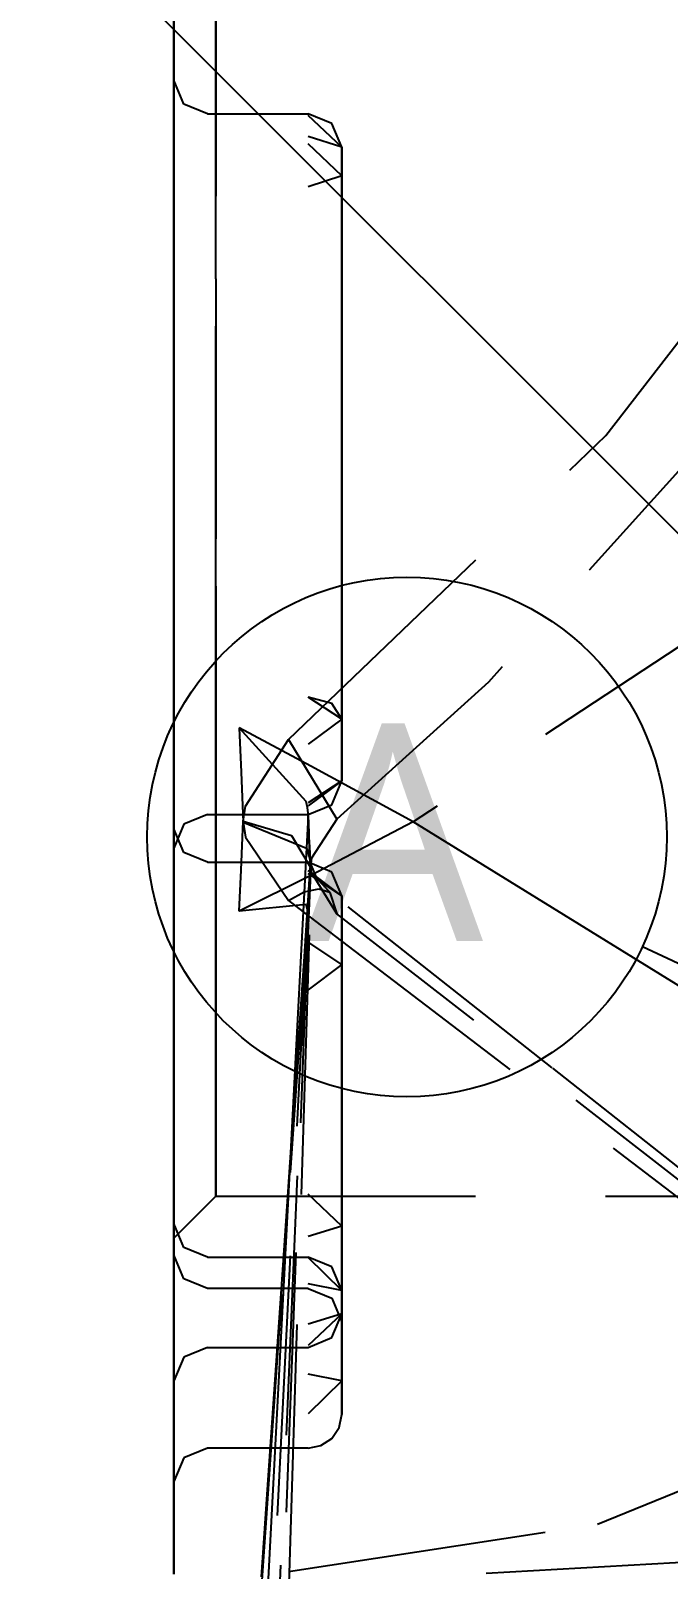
# Model space of a CAD drawing. Header units: metres. Extents: x -21 to 114, y 105 to 226.
# Drawn here: x 28.35 to 35.71, y 140.91 to 158.67 of the extents above; entities that cross this region are included whole.
import ezdxf

# ---------------------------------------------------------------- set-up
doc = ezdxf.new("R2010")
doc.units = ezdxf.units.M
doc.linetypes.add('DASHED', pattern=[4.5, 3, -1.5])
for name, color, linetype in [('DIM', 2, 'Continuous'), ('HIDDEN', 9, 'DASHED'), ('VISIBLE', 3, 'Continuous')]:
    doc.layers.add(name, color=color, linetype=linetype)
doc.styles.add('CHINESE', font='msjh.ttc')

msp = doc.modelspace()

# ---------------------------------------------------------------- linework, layer by layer
at = {"layer": 'DIM', "color": 2}
for p, q in [((43.202, 145.486), (-0.662, 189.35)), ((42.661, 144.714), (35.411, 148.095))]:
    msp.add_line(p, q, dxfattribs=at)
msp.add_circle((32.692, 149.363), 3, dxfattribs=at)
at = {"layer": 'HIDDEN'}
for p, q in [((30.485, 159.76), (30.485, 155.806)), ((30.485, 155.806), (30.485, 159.76)), ((30, 159.652), (30, 155.595)), ((30, 155.595), (30, 159.652)), ((30, 153.913), (30, 158.789)), ((30, 158.097), (30, 158.1)), ((30, 158.1), (30, 158.1)), ((30, 158.1), (30, 158.099)), ((30, 158.099), (30, 158.1)), ((30, 158.1), (30, 158.1)), ((30, 158.1), (30, 158.097)), ((30.116, 157.824), (30, 158.1)), ((30.116, 157.824), (30, 158.1)), ((30, 158.099), (30, 158.098)), ((30, 158.098), (30, 158.099)), ((30, 158.098), (30, 158.097)), ((30, 158.097), (30, 158.098)), ((30, 158.088), (30, 158.097)), ((30, 158.097), (30, 158.095)), ((30, 158.095), (30, 158.097)), ((30, 158.097), (30, 158.088)), ((30, 158.095), (30, 158.093)), ((30, 158.093), (30, 158.095)), ((30, 158.093), (30, 158.09)), ((30, 158.09), (30, 158.093)), ((30, 158.09), (30, 158.088)), ((30, 158.088), (30, 158.09)), ((30, 158.073), (30, 158.088)), ((30, 158.088), (30, 158.084)), ((30, 158.084), (30, 158.088)), ((30, 158.088), (30, 158.073)), ((30, 158.084), (30, 158.081)), ((30, 158.081), (30, 158.084)), ((30, 158.081), (30, 158.076)), ((30, 158.076), (30, 158.081)), ((30, 158.076), (30, 158.072)), ((30, 158.072), (30, 158.076)), ((30, 158.052), (30, 158.073)), ((30, 158.073), (30, 158.052)), ((30, 158.072), (30, 158.067)), ((30, 158.067), (30, 158.072)), ((30, 158.067), (30, 158.062)), ((30, 158.062), (30, 158.067)), ((30, 158.062), (30, 157.733)), ((30, 157.733), (30, 158.062)), ((30, 158.025), (30, 158.052)), ((30, 158.052), (30, 158.025)), ((30, 157.993), (30, 158.025)), ((30, 158.025), (30, 157.993)), ((30, 157.956), (30, 157.993)), ((30, 157.993), (30, 157.956)), ((30, 157.914), (30, 157.956)), ((30, 157.956), (30, 157.914)), ((30, 157.867), (30, 157.914)), ((30, 157.914), (30, 157.867)), ((30, 157.816), (30, 157.867)), ((30, 157.867), (30, 157.816)), ((30, 157.761), (30, 157.816)), ((30, 157.816), (30, 157.761)), ((30, 157.703), (30, 157.761)), ((30, 157.761), (30, 157.703)), ((30, 157.733), (30, 157.701)), ((30, 157.701), (30, 157.733)), ((30.388, 157.712), (30.116, 157.824)), ((30.388, 157.712), (30.116, 157.824)), ((34.988, 153.997), (37.999, 157.883)), ((30, 157.642), (30, 157.703)), ((30, 157.703), (30, 157.642)), ((30, 157.701), (30, 157.66)), ((30, 157.66), (30, 157.701)), ((30, 157.66), (30, 157.61)), ((30, 157.61), (30, 157.66)), ((30, 157.578), (30, 157.642)), ((30, 157.642), (30, 157.578)), ((30, 157.61), (30, 157.553)), ((30, 157.553), (30, 157.61)), ((30, 157.083), (30, 157.578)), ((30, 157.578), (30, 157.083)), ((30, 157.553), (30, 157.488)), ((30, 157.488), (30, 157.553)), ((30.388, 157.712), (31.551, 157.712)), ((30.388, 157.712), (31.551, 157.712)), ((31.825, 157.599), (31.551, 157.712)), ((31.825, 157.599), (31.551, 157.712)), ((31.939, 157.325), (31.551, 157.693)), ((31.939, 157.325), (31.551, 157.693)), ((31.939, 157.325), (31.825, 157.599)), ((31.939, 157.325), (31.825, 157.599)), ((30, 157.488), (30, 157.417)), ((30, 157.417), (30, 157.488)), ((30, 157.417), (30, 157.341)), ((30, 157.341), (30, 157.417)), ((31.939, 157.325), (31.551, 157.451)), ((31.939, 157.325), (31.551, 157.451)), ((30, 157.341), (30, 157.26)), ((30, 157.26), (30, 157.341)), ((30, 157.26), (30, 157.176)), ((30, 157.176), (30, 157.26)), ((31.939, 156.995), (31.551, 157.364)), ((31.939, 156.995), (31.551, 157.364)), ((31.939, 156.809), (31.939, 157.325)), ((31.939, 157.325), (31.939, 156.995)), ((31.939, 157.325), (31.939, 156.809)), ((31.939, 156.995), (31.939, 157.325)), ((30, 157.176), (30, 157.089)), ((30, 157.089), (30, 157.176)), ((30, 157.089), (30, 157.001)), ((30, 157.001), (30, 157.089)), ((30, 156.593), (30, 157.083)), ((30, 157.083), (30, 156.593)), ((30, 157.001), (30, 156.913)), ((30, 156.913), (30, 157.001)), ((30, 156.913), (30, 156.827)), ((30, 156.827), (30, 156.913)), ((31.939, 156.995), (31.551, 156.869)), ((31.939, 156.995), (31.551, 156.869)), ((31.939, 156.995), (31.939, 156.45)), ((31.939, 156.45), (31.939, 156.995)), ((30, 156.827), (30, 156.742)), ((30, 156.742), (30, 156.827)), ((30, 156.742), (30, 156.177)), ((30, 156.177), (30, 156.742)), ((31.939, 156.299), (31.939, 156.809)), ((31.939, 156.809), (31.939, 156.299)), ((30, 156.108), (30, 156.593)), ((30, 156.593), (30, 156.108)), ((31.939, 156.45), (31.939, 155.91)), ((31.939, 155.91), (31.939, 156.45)), ((30, 156.177), (30, 155.617)), ((30, 155.617), (30, 156.177)), ((31.939, 155.795), (31.939, 156.299)), ((31.939, 156.299), (31.939, 155.795)), ((30, 155.629), (30, 156.108)), ((30, 156.108), (30, 155.629)), ((30.485, 155.806), (30.485, 152.259)), ((30.485, 152.259), (30.485, 155.806)), ((31.939, 155.91), (31.939, 155.376)), ((31.939, 155.376), (31.939, 155.91)), ((31.939, 155.297), (31.939, 155.795)), ((31.939, 155.795), (31.939, 155.297)), ((30, 155.156), (30, 155.629)), ((30, 155.629), (30, 155.156)), ((30, 155.617), (30, 155.064)), ((30, 155.064), (30, 155.617)), ((30, 155.595), (30, 151.956)), ((30, 151.956), (30, 155.595)), ((31.939, 155.376), (31.939, 154.849)), ((31.939, 154.849), (31.939, 155.376)), ((31.939, 154.805), (31.939, 155.297)), ((31.939, 155.297), (31.939, 154.805)), ((30, 154.689), (30, 155.156)), ((30, 155.156), (30, 154.689)), ((30, 155.064), (30, 154.517)), ((30, 154.517), (30, 155.064)), ((31.939, 154.849), (31.939, 154.328)), ((31.939, 154.328), (31.939, 154.849)), ((31.939, 154.32), (31.939, 154.805)), ((31.939, 154.805), (31.939, 154.32)), ((30, 154.229), (30, 154.689)), ((30, 154.689), (30, 154.229)), ((36.804, 154.672), (33.633, 151.152)), ((30, 154.517), (30, 153.978)), ((30, 153.978), (30, 154.517)), ((30, 153.777), (30, 154.229)), ((30, 154.229), (30, 153.777)), ((31.939, 154.328), (31.939, 153.815)), ((31.939, 153.815), (31.939, 154.328)), ((31.939, 153.842), (31.939, 154.32)), ((31.939, 154.32), (31.939, 153.842)), ((30, 153.978), (30, 153.445)), ((30, 153.445), (30, 153.978)), ((30, 149.539), (30, 153.913)), ((31.322, 150.488), (34.988, 153.997)), ((31.939, 153.371), (31.939, 153.842)), ((31.939, 153.842), (31.939, 153.371)), ((30, 153.332), (30, 153.777)), ((30, 153.777), (30, 153.332)), ((31.939, 153.815), (31.939, 153.309)), ((31.939, 153.309), (31.939, 153.815)), ((30, 153.445), (30, 152.921)), ((30, 152.921), (30, 153.445)), ((30, 152.895), (30, 153.332)), ((30, 153.332), (30, 152.895)), ((31.939, 152.908), (31.939, 153.371)), ((31.939, 153.371), (31.939, 152.908)), ((31.939, 153.309), (31.939, 152.811)), ((31.939, 152.811), (31.939, 153.309)), ((30, 152.921), (30, 152.405)), ((30, 152.405), (30, 152.921)), ((30, 152.465), (30, 152.895)), ((30, 152.895), (30, 152.465)), ((31.939, 152.453), (31.939, 152.908)), ((31.939, 152.908), (31.939, 152.453)), ((31.939, 152.811), (31.939, 152.321)), ((31.939, 152.321), (31.939, 152.811)), ((30, 152.045), (30, 152.465)), ((30, 152.465), (30, 152.045)), ((30, 152.405), (30, 151.897)), ((30, 151.897), (30, 152.405)), ((31.939, 152.007), (31.939, 152.453)), ((31.939, 152.453), (31.939, 152.007)), ((30.485, 152.259), (30.485, 149.296)), ((30.485, 149.296), (30.485, 152.259)), ((31.939, 152.321), (31.939, 151.84)), ((31.939, 151.84), (31.939, 152.321)), ((36.797, 152.196), (32.764, 149.539)), ((30, 151.633), (30, 152.045)), ((30, 152.045), (30, 151.633)), ((30, 151.956), (30, 148.918)), ((30, 148.918), (30, 151.956)), ((30, 151.897), (30, 151.398)), ((30, 151.398), (30, 151.897)), ((31.939, 151.57), (31.939, 152.007)), ((31.939, 152.007), (31.939, 151.57)), ((31.939, 151.84), (31.939, 151.368)), ((31.939, 151.368), (31.939, 151.84)), ((30, 151.23), (30, 151.633)), ((30, 151.633), (30, 151.23)), ((31.939, 151.141), (31.939, 151.57)), ((31.939, 151.57), (31.939, 151.141)), ((30, 151.398), (30, 150.909)), ((30, 150.909), (30, 151.398)), ((31.939, 151.368), (31.939, 150.905)), ((31.939, 150.905), (31.939, 151.368)), ((30, 151.162), (30, 151.23)), ((30, 151.23), (30, 151.162)), ((30, 151.089), (30, 151.162)), ((30, 151.162), (30, 151.089)), ((30, 151.011), (30, 151.089)), ((30, 151.089), (30, 151.011)), ((30, 150.93), (30, 151.011)), ((30, 151.011), (30, 150.93)), ((33.633, 151.152), (31.882, 149.57)), ((31.939, 150.722), (31.939, 151.141)), ((31.939, 151.141), (31.939, 150.722)), ((30, 150.846), (30, 150.93)), ((30, 150.93), (30, 150.846)), ((30, 150.909), (30, 150.429)), ((30, 150.429), (30, 150.909)), ((30, 150.76), (30, 150.846)), ((30, 150.846), (30, 150.76)), ((31.825, 150.902), (31.551, 150.976)), ((31.939, 150.722), (31.551, 150.976)), ((31.939, 150.722), (31.825, 150.902)), ((31.939, 150.905), (31.939, 150.452)), ((31.939, 150.452), (31.939, 150.905)), ((30, 150.674), (30, 150.76)), ((30, 150.76), (30, 150.674)), ((30, 150.589), (30, 150.674)), ((30, 150.674), (30, 150.589)), ((31.939, 150.722), (31.551, 150.434)), ((31.939, 150.722), (31.551, 150.434)), ((31.939, 150.009), (31.939, 150.722)), ((31.939, 150.722), (31.939, 150.009)), ((30, 150.505), (30, 150.589)), ((30, 150.589), (30, 150.505)), ((30, 150.424), (30, 150.505)), ((30, 150.505), (30, 150.424)), ((30.825, 149.717), (31.322, 150.488)), ((31.322, 150.488), (31.882, 149.57)), ((31.939, 150.452), (31.939, 150.009)), ((31.939, 150.009), (31.939, 150.452)), ((30, 150.429), (30, 149.96)), ((30, 149.96), (30, 150.429)), ((30, 150.347), (30, 150.424)), ((30, 150.424), (30, 150.347)), ((30, 150.274), (30, 150.347)), ((30, 150.347), (30, 150.274)), ((30, 150.207), (30, 150.274)), ((30, 150.274), (30, 150.207)), ((30, 150.146), (30, 150.207)), ((30, 150.207), (30, 150.146)), ((30, 149.433), (30, 150.146)), ((30, 150.146), (30, 149.433)), ((30, 149.96), (30, 149.501)), ((30, 149.501), (30, 149.96)), ((31.939, 150.009), (31.551, 149.755)), ((31.939, 150.009), (31.551, 149.721)), ((31.939, 150.009), (31.551, 149.721)), ((31.939, 150.009), (31.551, 149.755)), ((31.825, 149.735), (31.939, 150.009)), ((31.825, 149.735), (31.939, 150.009)), ((30.388, 149.621), (30.116, 149.51)), ((30.388, 149.621), (30.116, 149.51)), ((30.388, 149.621), (31.551, 149.621)), ((30.388, 149.621), (31.551, 149.621)), ((30.801, 149.546), (30.825, 149.717)), ((31.551, 149.621), (31.825, 149.735)), ((31.551, 149.621), (31.825, 149.735)), ((31.551, 149.637), (31.555, 149.493)), ((31.575, 149.061), (31.551, 149.602)), ((31.882, 149.57), (31.589, 149.117)), ((30, 145.886), (30, 149.539)), ((30.116, 149.51), (30, 149.234)), ((30.116, 149.51), (30, 149.234)), ((30, 149.501), (30, 149.466)), ((30, 149.466), (30, 149.501)), ((30, 149.466), (30, 149.433)), ((30, 149.433), (30, 149.466)), ((30, 149.457), (30, 149.458)), ((30, 149.458), (30, 149.457)), ((30, 149.457), (30, 149.458)), ((30, 149.458), (30, 149.457)), ((30.116, 149.182), (30, 149.458)), ((30.116, 149.182), (30, 149.458)), ((30, 149.453), (30, 149.457)), ((30, 149.457), (30, 149.454)), ((30, 149.454), (30, 149.457)), ((30, 149.457), (30, 149.453)), ((30, 149.454), (30, 149.449)), ((30, 149.449), (30, 149.454)), ((30, 149.446), (30, 149.453)), ((30, 149.453), (30, 149.446)), ((30, 149.449), (30, 149.442)), ((30, 149.442), (30, 149.449)), ((30, 149.436), (30, 149.446)), ((30, 149.446), (30, 149.436)), ((30, 149.442), (30, 149.433)), ((30, 149.433), (30, 149.442)), ((30, 149.424), (30, 149.436)), ((30, 149.436), (30, 149.424)), ((30, 149.433), (30, 149.422)), ((30, 149.422), (30, 149.433)), ((30, 149.433), (30, 149.402)), ((30, 149.406), (30, 149.433)), ((30, 149.433), (30, 149.406)), ((30, 149.402), (30, 149.433)), ((30, 149.409), (30, 149.424)), ((30, 149.424), (30, 149.409)), ((30, 149.422), (30, 149.41)), ((30, 149.41), (30, 149.422)), ((30, 149.41), (30, 149.395)), ((30, 149.395), (30, 149.41)), ((30, 149.391), (30, 149.409)), ((30, 149.409), (30, 149.391)), ((30, 149.382), (30, 149.406)), ((30, 149.406), (30, 149.382)), ((30, 149.402), (30, 149.374)), ((30, 149.374), (30, 149.402)), ((30, 149.395), (30, 149.378)), ((30, 149.378), (30, 149.395)), ((30, 149.371), (30, 149.391)), ((30, 149.391), (30, 149.371)), ((30, 149.359), (30, 149.382)), ((30, 149.382), (30, 149.359)), ((30.775, 148.98), (30.801, 149.546)), ((30.801, 149.546), (31.357, 149.378)), ((31.555, 149.493), (31.558, 149.426)), ((31.558, 149.426), (31.56, 149.362)), ((32.764, 149.539), (31.581, 148.917)), ((30, 149.378), (30, 149.36)), ((30, 149.36), (30, 149.378)), ((30, 149.374), (30, 149.348)), ((30, 149.348), (30, 149.374)), ((30, 149.349), (30, 149.371)), ((30, 149.371), (30, 149.349)), ((30, 149.36), (30, 149.34)), ((30, 149.34), (30, 149.36)), ((30, 149.337), (30, 149.359)), ((30, 149.359), (30, 149.337)), ((30, 149.324), (30, 149.349)), ((30, 149.349), (30, 149.324)), ((30, 149.348), (30, 149.324)), ((30, 149.324), (30, 149.348)), ((30, 149.34), (30, 149.318)), ((30, 149.318), (30, 149.34)), ((30, 149.318), (30, 149.337)), ((30, 149.337), (30, 149.318)), ((30, 149.296), (30, 149.324)), ((30, 149.324), (30, 149.296)), ((30, 149.324), (30, 149.303)), ((30, 149.303), (30, 149.324)), ((30, 149.318), (30, 149.294)), ((30, 149.294), (30, 149.318)), ((30, 149.301), (30, 149.318)), ((30, 149.318), (30, 149.301)), ((30, 149.303), (30, 149.285)), ((30, 149.285), (30, 149.303)), ((30, 149.285), (30, 149.301)), ((30, 149.301), (30, 149.285)), ((30, 149.267), (30, 149.296)), ((30, 149.296), (30, 149.267)), ((30, 149.294), (30, 149.269)), ((30, 149.269), (30, 149.294)), ((30, 149.285), (30, 149.269)), ((30, 149.271), (30, 149.285)), ((30, 149.285), (30, 149.271)), ((30, 149.269), (30, 149.285)), ((30, 149.26), (30, 149.271)), ((30, 149.271), (30, 149.26)), ((30, 149.269), (30, 148.93)), ((30, 148.93), (30, 149.269)), ((30, 149.269), (30, 149.257)), ((30, 149.257), (30, 149.269)), ((30, 149.235), (30, 149.267)), ((30, 149.267), (30, 149.235)), ((30, 149.25), (30, 149.26)), ((30, 149.26), (30, 149.25)), ((30, 149.257), (30, 149.247)), ((30, 149.247), (30, 149.257)), ((30, 149.243), (30, 149.25)), ((30, 149.25), (30, 149.243)), ((30, 149.247), (30, 149.239)), ((30, 149.239), (30, 149.247)), ((30, 149.238), (30, 149.243)), ((30, 149.243), (30, 149.238)), ((30, 149.239), (30, 149.235)), ((30, 149.235), (30, 149.239)), ((30, 149.235), (30, 149.238)), ((30, 149.238), (30, 149.235)), ((30, 149.202), (30, 149.235)), ((30, 149.235), (30, 149.202)), ((30, 149.235), (30, 149.234)), ((30, 149.234), (30, 149.235)), ((30, 149.235), (30, 149.234)), ((30, 149.234), (30, 149.235)), ((30.485, 149.296), (30.485, 147.068)), ((30.485, 147.068), (30.485, 149.296)), ((31.357, 149.378), (31.575, 149.019)), ((31.532, 149.235), (31.575, 149.095)), ((31.56, 149.362), (31.563, 149.306)), ((31.563, 149.306), (31.566, 149.246)), ((31.566, 149.246), (31.575, 149.095)), ((30, 148.409), (30, 149.202)), ((30, 149.202), (30, 148.409)), ((30.388, 149.071), (30.116, 149.182)), ((30.388, 149.071), (30.116, 149.182)), ((30.388, 149.071), (31.551, 149.071)), ((30.388, 149.071), (31.551, 149.071)), ((31.575, 149.061), (30.769, 127.392)), ((30.907, 133.463), (31.589, 149.117)), ((31.825, 148.957), (31.551, 149.071)), ((31.825, 148.957), (31.551, 149.071)), ((31.589, 149.117), (31.575, 149.019)), ((31.575, 149.095), (31.575, 149.061)), ((31.575, 149.095), (31.575, 149.09)), ((31.575, 149.09), (31.582, 149.04)), ((31.589, 148.953), (31.575, 149.061)), ((31.582, 149.04), (31.648, 148.888)), ((30, 148.93), (30, 148.601)), ((30, 148.601), (30, 148.93)), ((30, 148.918), (30, 146.631)), ((30, 146.631), (30, 148.918)), ((30.752, 148.506), (30.775, 148.98)), ((31.581, 148.917), (30.752, 148.506)), ((31.575, 149.019), (30.769, 133.294)), ((30.907, 127.242), (31.589, 148.953)), ((31.939, 148.683), (31.551, 148.976)), ((31.939, 148.683), (31.551, 148.976)), ((31.939, 148.683), (31.551, 148.942)), ((31.939, 148.683), (31.551, 148.942)), ((31.558, 148.741), (31.569, 148.928)), ((31.569, 148.919), (31.558, 148.703)), ((31.563, 148.813), (31.566, 148.878)), ((31.566, 148.878), (31.569, 148.919)), ((31.575, 149.019), (31.569, 148.928)), ((31.569, 148.928), (31.569, 148.919)), ((31.882, 148.476), (31.589, 148.953)), ((31.648, 148.888), (31.801, 148.724)), ((31.939, 148.683), (31.825, 148.957)), ((31.939, 148.683), (31.825, 148.957)), ((31.505, 148.731), (31.672, 148.765)), ((31.544, 148.521), (31.558, 148.741)), ((31.558, 148.703), (31.551, 148.483)), ((31.551, 148.49), (31.558, 148.689)), ((31.558, 148.689), (31.56, 148.752)), ((31.56, 148.752), (31.563, 148.813)), ((31.672, 148.765), (31.801, 148.724)), ((31.801, 148.723), (31.882, 148.476)), ((34.368, 146.698), (31.801, 148.723)), ((31.939, 148.683), (31.939, 148.33)), ((31.939, 147.891), (31.939, 148.683)), ((31.939, 148.33), (31.939, 148.683)), ((31.939, 148.683), (31.939, 147.891)), ((30, 148.601), (30, 148.284)), ((30, 148.284), (30, 148.601)), ((31.528, 148.583), (30.752, 148.506)), ((31.493, 148.498), (37.161, 144.178)), ((31.508, 147.982), (31.544, 148.521)), ((31.551, 148.49), (31.528, 148.583)), ((30, 148.341), (30, 148.409)), ((30, 148.409), (30, 148.341)), ((30, 148.266), (30, 148.341)), ((30, 148.341), (30, 148.266)), ((31.551, 148.483), (31.244, 144.082)), ((31.551, 148.483), (31.551, 148.49)), ((40.565, 141.718), (31.882, 148.476)), ((31.939, 148.33), (31.939, 147.989)), ((31.939, 147.989), (31.939, 148.33)), ((30, 148.284), (30, 147.979)), ((30, 147.979), (30, 148.284)), ((30, 148.187), (30, 148.266)), ((30, 148.266), (30, 148.187)), ((30, 148.104), (30, 148.187)), ((30, 148.187), (30, 148.104)), ((31.939, 147.891), (31.551, 148.15)), ((31.939, 147.891), (31.551, 148.15)), ((30, 148.018), (30, 148.104)), ((30, 148.104), (30, 148.018)), ((30, 147.931), (30, 148.018)), ((30, 148.018), (30, 147.931)), ((30, 147.979), (30, 147.685)), ((30, 147.685), (30, 147.979)), ((31.375, 146.057), (31.508, 147.982)), ((31.939, 147.989), (31.939, 147.659)), ((31.939, 147.659), (31.939, 147.989)), ((30, 147.843), (30, 147.931)), ((30, 147.931), (30, 147.843)), ((30, 147.756), (30, 147.843)), ((30, 147.843), (30, 147.756)), ((31.939, 147.891), (31.551, 147.598)), ((31.939, 147.891), (31.551, 147.598)), ((31.939, 147.517), (31.939, 147.891)), ((31.939, 147.891), (31.939, 147.517)), ((30, 147.67), (30, 147.756)), ((30, 147.756), (30, 147.67)), ((30, 147.685), (30, 147.403)), ((30, 147.403), (30, 147.685)), ((30, 147.587), (30, 147.67)), ((30, 147.67), (30, 147.587)), ((31.939, 147.659), (31.939, 147.341)), ((31.939, 147.341), (31.939, 147.659)), ((30, 147.508), (30, 147.587)), ((30, 147.587), (30, 147.508)), ((30, 147.434), (30, 147.508)), ((30, 147.508), (30, 147.434)), ((30, 147.366), (30, 147.434)), ((30, 147.434), (30, 147.366)), ((31.939, 147.155), (31.939, 147.517)), ((31.939, 147.517), (31.939, 147.155)), ((30, 147.403), (30, 147.134)), ((30, 147.134), (30, 147.403)), ((30, 147.305), (30, 147.366)), ((30, 147.366), (30, 147.305)), ((30, 146.917), (30, 147.305)), ((30, 147.305), (30, 146.917)), ((31.939, 147.341), (31.939, 147.036)), ((31.939, 147.036), (31.939, 147.341)), ((30, 147.134), (30, 146.877)), ((30, 146.877), (30, 147.134)), ((31.939, 146.806), (31.939, 147.155)), ((31.939, 147.155), (31.939, 146.806)), ((30, 146.542), (30, 146.917)), ((30, 146.917), (30, 146.542)), ((30.485, 147.068), (30.485, 145.684)), ((30.485, 145.684), (30.485, 147.068)), ((31.939, 147.036), (31.939, 146.743)), ((31.939, 146.743), (31.939, 147.036)), ((30, 146.877), (30, 146.632)), ((30, 146.632), (30, 146.877)), ((31.939, 146.469), (31.939, 146.806)), ((31.939, 146.806), (31.939, 146.469)), ((31.939, 146.743), (31.939, 146.462)), ((31.939, 146.462), (31.939, 146.743)), ((30, 146.632), (30, 146.4)), ((30, 146.4), (30, 146.632)), ((30, 146.631), (30, 145.212)), ((30, 145.212), (30, 146.631)), ((30, 146.18), (30, 146.542)), ((30, 146.542), (30, 146.18)), ((36.731, 144.833), (34.368, 146.698)), ((30, 146.4), (30, 146.181)), ((30, 146.181), (30, 146.4)), ((31.939, 146.146), (31.939, 146.469)), ((31.939, 146.469), (31.939, 146.146)), ((31.939, 146.462), (31.939, 146.195)), ((31.939, 146.195), (31.939, 146.462)), ((31.939, 146.195), (31.939, 145.94)), ((31.939, 145.94), (31.939, 146.195)), ((30, 146.181), (30, 145.976)), ((30, 145.976), (30, 146.181)), ((30, 145.832), (30, 146.18)), ((30, 146.18), (30, 145.832)), ((31.257, 144.367), (31.375, 146.057)), ((31.939, 145.836), (31.939, 146.146)), ((31.939, 146.146), (31.939, 145.836)), ((30, 145.976), (30, 145.783)), ((30, 145.783), (30, 145.976)), ((30, 143.138), (30, 145.886)), ((30, 145.496), (30, 145.832)), ((30, 145.832), (30, 145.496)), ((31.939, 145.94), (31.939, 145.699)), ((31.939, 145.699), (31.939, 145.94)), ((31.939, 145.539), (31.939, 145.836)), ((31.939, 145.836), (31.939, 145.539)), ((30, 145.783), (30, 145.604)), ((30, 145.604), (30, 145.783)), ((30.485, 145.684), (30.485, 145.215)), ((30.485, 145.215), (30.485, 145.684)), ((31.939, 145.699), (31.939, 145.472)), ((31.939, 145.472), (31.939, 145.699)), ((30, 145.604), (30, 145.571)), ((30, 145.571), (30, 145.604)), ((30, 145.571), (30, 145.53)), ((30, 145.53), (30, 145.571)), ((30, 145.53), (30, 145.481)), ((30, 145.481), (30, 145.53)), ((30, 145.175), (30, 145.496)), ((30, 145.496), (30, 145.175)), ((30, 145.481), (30, 145.424)), ((30, 145.424), (30, 145.481)), ((31.939, 145.256), (31.939, 145.539)), ((31.939, 145.539), (31.939, 145.256)), ((30, 145.424), (30, 145.361)), ((30, 145.361), (30, 145.424)), ((30, 145.361), (30, 145.291)), ((30, 145.291), (30, 145.361)), ((31.939, 145.472), (31.939, 145.258)), ((31.939, 145.258), (31.939, 145.472)), ((30, 145.291), (30, 145.217)), ((30, 145.217), (30, 145.291)), ((30, 145.217), (30, 145.138)), ((30, 145.138), (30, 145.217)), ((30, 144.73), (30.485, 145.215)), ((30, 145.212), (30, 144.73)), ((30, 144.73), (30, 145.212)), ((30, 144.867), (30, 145.175)), ((30, 145.175), (30, 144.867)), ((30, 145.138), (30, 145.056)), ((30, 145.056), (30, 145.138)), ((30.485, 145.215), (45.412, 145.215)), ((31.939, 144.871), (31.551, 145.238)), ((31.939, 144.871), (31.551, 145.238)), ((31.939, 145.258), (31.939, 145.058)), ((31.939, 145.058), (31.939, 145.258)), ((31.939, 144.987), (31.939, 145.256)), ((31.939, 145.256), (31.939, 144.987)), ((30, 145.056), (30, 144.971)), ((30, 144.971), (30, 145.056)), ((30, 144.971), (30, 144.885)), ((30, 144.885), (30, 144.971)), ((31.939, 145.058), (31.939, 144.871)), ((31.939, 144.871), (31.939, 145.058)), ((31.939, 144.732), (31.939, 144.987)), ((31.939, 144.987), (31.939, 144.732)), ((30, 144.899), (30, 144.9)), ((30, 144.9), (30, 144.9)), ((30, 144.9), (30, 144.9)), ((30, 144.9), (30, 144.897)), ((30, 144.897), (30, 144.9)), ((30, 144.9), (30, 144.9)), ((30, 144.9), (30, 144.9)), ((30, 144.9), (30, 144.899)), ((30.116, 144.624), (30, 144.9)), ((30.116, 144.624), (30, 144.9)), ((30, 144.898), (30, 144.899)), ((30, 144.899), (30, 144.898)), ((30, 144.897), (30, 144.898)), ((30, 144.898), (30, 144.898)), ((30, 144.898), (30, 144.898)), ((30, 144.898), (30, 144.897)), ((30, 144.896), (30, 144.897)), ((30, 144.897), (30, 144.886)), ((30, 144.886), (30, 144.897)), ((30, 144.897), (30, 144.896)), ((30, 144.894), (30, 144.896)), ((30, 144.896), (30, 144.894)), ((30, 144.893), (30, 144.894)), ((30, 144.894), (30, 144.893)), ((30, 144.892), (30, 144.893)), ((30, 144.893), (30, 144.892)), ((30, 144.89), (30, 144.892)), ((30, 144.892), (30, 144.89)), ((30, 144.888), (30, 144.89)), ((30, 144.89), (30, 144.888)), ((30, 144.886), (30, 144.888)), ((30, 144.888), (30, 144.886)), ((30, 144.886), (30, 144.867)), ((30, 144.886), (30, 144.838)), ((30, 144.838), (30, 144.886)), ((30, 144.867), (30, 144.886)), ((30, 144.885), (30, 144.8)), ((30, 144.8), (30, 144.885)), ((30, 144.574), (30, 144.867)), ((30, 144.867), (30, 144.842)), ((30, 144.842), (30, 144.867)), ((30, 144.867), (30, 144.574)), ((30, 144.842), (30, 144.81)), ((30, 144.81), (30, 144.842)), ((30, 144.838), (30, 144.794)), ((30, 144.794), (30, 144.838)), ((30, 144.81), (30, 144.772)), ((30, 144.772), (30, 144.81)), ((30, 144.8), (30, 144.715)), ((30, 144.715), (30, 144.8)), ((30, 144.794), (30, 144.753)), ((30, 144.753), (30, 144.794)), ((30, 144.772), (30, 144.727)), ((30, 144.727), (30, 144.772)), ((31.939, 144.871), (31.551, 144.751)), ((31.939, 144.871), (31.551, 144.751)), ((31.939, 144.871), (31.939, 143.857)), ((31.939, 143.857), (31.939, 144.871)), ((30, 144.753), (30, 144.715)), ((30, 144.715), (30, 144.753)), ((30, 144.727), (30, 144.677)), ((30, 144.677), (30, 144.727)), ((30, 144.715), (30, 144.632)), ((30, 144.715), (30, 144.681)), ((30, 144.681), (30, 144.715)), ((30, 144.632), (30, 144.715)), ((30, 144.681), (30, 144.651)), ((30, 144.651), (30, 144.681)), ((30, 144.677), (30, 144.622)), ((30, 144.622), (30, 144.677)), ((30, 144.651), (30, 144.624)), ((30, 144.624), (30, 144.651)), ((30, 144.632), (30, 143.617)), ((30, 143.617), (30, 144.632)), ((30, 144.624), (30, 144.601)), ((30, 144.601), (30, 144.624)), ((30, 144.622), (30, 144.562)), ((30, 144.562), (30, 144.622)), ((30, 144.601), (30, 144.581)), ((30, 144.581), (30, 144.601)), ((30.388, 144.512), (30.116, 144.624)), ((30.388, 144.512), (30.116, 144.624)), ((31.939, 144.491), (31.939, 144.732)), ((31.939, 144.732), (31.939, 144.491)), ((30, 144.581), (30, 144.565)), ((30, 144.565), (30, 144.581)), ((30, 144.295), (30, 144.574)), ((30, 144.574), (30, 144.295)), ((30, 144.565), (30, 144.553)), ((30, 144.553), (30, 144.565)), ((30, 144.562), (30, 144.497)), ((30, 144.497), (30, 144.562)), ((30, 144.553), (30, 144.544)), ((30, 144.544), (30, 144.553)), ((30, 144.544), (30, 144.538)), ((30, 144.538), (30, 144.544)), ((30, 144.538), (30, 144.537)), ((30, 144.537), (30, 144.538)), ((30.116, 144.26), (30, 144.537)), ((30, 144.497), (30, 144.43)), ((30, 144.43), (30, 144.497)), ((30, 144.43), (30, 144.359)), ((30, 144.359), (30, 144.43)), ((30.388, 144.512), (31.551, 144.512)), ((30.388, 144.512), (31.551, 144.512)), ((31.825, 144.399), (31.551, 144.512)), ((31.825, 144.399), (31.551, 144.512)), ((31.939, 144.125), (31.551, 144.506)), ((31.939, 144.125), (31.551, 144.506)), ((31.939, 144.265), (31.939, 144.491)), ((31.939, 144.491), (31.939, 144.265)), ((30, 144.359), (30, 144.286)), ((30, 144.286), (30, 144.359)), ((30, 144.031), (30, 144.295)), ((30, 144.295), (30, 144.031)), ((30, 143.243), (30, 144.286)), ((30, 144.286), (30, 143.243)), ((30.388, 144.149), (30.116, 144.26)), ((31.084, 141.882), (31.257, 144.367)), ((31.939, 144.125), (31.825, 144.399)), ((31.939, 144.125), (31.825, 144.399)), ((31.939, 144.054), (31.939, 144.265)), ((31.939, 144.265), (31.939, 144.054)), ((31.551, 144.149), (30.388, 144.149)), ((31.244, 144.082), (31.017, 140.82)), ((31.244, 144.082), (31.061, 141.444)), ((31.939, 144.125), (31.551, 144.205)), ((31.939, 144.125), (31.551, 144.205)), ((31.551, 144.149), (31.823, 144.037)), ((31.939, 144.125), (31.939, 144.075)), ((31.939, 144.075), (31.939, 144.125)), ((31.939, 144.125), (31.939, 143.082)), ((31.939, 143.082), (31.939, 144.125)), ((31.939, 144.075), (31.939, 144.029)), ((31.939, 144.029), (31.939, 144.075)), ((31.939, 143.857), (31.939, 144.054)), ((31.939, 144.054), (31.939, 143.857)), ((30, 143.782), (30, 144.031)), ((30, 144.031), (30, 143.782)), ((31.823, 144.037), (31.939, 143.761)), ((31.939, 144.029), (31.939, 143.986)), ((31.939, 143.986), (31.939, 144.029)), ((31.939, 143.986), (31.939, 143.947)), ((31.939, 143.947), (31.939, 143.986)), ((31.939, 143.947), (31.939, 143.912)), ((31.939, 143.912), (31.939, 143.947)), ((31.939, 143.912), (31.939, 143.88)), ((31.939, 143.88), (31.939, 143.912)), ((31.939, 143.88), (31.939, 143.852)), ((31.939, 143.852), (31.939, 143.88)), ((30, 143.547), (30, 143.782)), ((30, 143.782), (30, 143.547)), ((31.939, 143.857), (31.551, 143.737)), ((31.939, 143.857), (31.551, 143.491)), ((31.939, 143.857), (31.551, 143.491)), ((31.939, 143.857), (31.551, 143.737)), ((31.825, 143.583), (31.939, 143.857)), ((31.825, 143.583), (31.939, 143.857)), ((31.939, 143.852), (31.939, 143.828)), ((31.939, 143.828), (31.939, 143.852)), ((31.939, 143.828), (31.939, 143.808)), ((31.939, 143.808), (31.939, 143.828)), ((31.939, 143.808), (31.939, 143.791)), ((31.939, 143.791), (31.939, 143.808)), ((31.939, 143.791), (31.939, 143.778)), ((31.939, 143.778), (31.939, 143.791)), ((31.939, 143.778), (31.939, 143.769)), ((31.939, 143.769), (31.939, 143.778)), ((31.939, 143.769), (31.939, 143.763)), ((31.939, 143.763), (31.939, 143.769)), ((31.939, 143.763), (31.939, 143.761)), ((31.939, 143.761), (31.939, 143.763)), ((30, 143.617), (30, 143.552)), ((30, 143.552), (30, 143.617)), ((30, 143.552), (30, 143.49)), ((30, 143.49), (30, 143.552)), ((30, 143.328), (30, 143.547)), ((30, 143.547), (30, 143.328)), ((31.551, 143.469), (31.825, 143.583)), ((31.551, 143.469), (31.825, 143.583)), ((30, 143.49), (30, 143.43)), ((30, 143.43), (30, 143.49)), ((30, 143.43), (30, 143.374)), ((30, 143.374), (30, 143.43)), ((30, 143.374), (30, 143.321)), ((30, 143.321), (30, 143.374)), ((30.116, 143.358), (30, 143.082)), ((30.116, 143.358), (30, 143.082)), ((30.388, 143.469), (30.116, 143.358)), ((30.388, 143.469), (30.116, 143.358)), ((30.388, 143.469), (31.551, 143.469)), ((30.388, 143.469), (31.551, 143.469)), ((30, 143.124), (30, 143.328)), ((30, 143.328), (30, 143.124)), ((30, 143.321), (30, 143.273)), ((30, 143.273), (30, 143.321)), ((30, 143.273), (30, 143.23)), ((30, 143.23), (30, 143.273)), ((30, 143.156), (30, 143.243)), ((30, 143.243), (30, 143.156)), ((30, 143.23), (30, 143.191)), ((30, 143.191), (30, 143.23)), ((30, 143.191), (30, 143.158)), ((30, 143.158), (30, 143.191)), ((30, 143.158), (30, 143.131)), ((30, 143.131), (30, 143.158)), ((30, 143.068), (30, 143.156)), ((30, 143.156), (30, 143.068)), ((30, 141.432), (30, 143.138)), ((30, 143.131), (30, 143.11)), ((30, 143.11), (30, 143.131)), ((30, 143.118), (30, 143.124)), ((30, 143.124), (30, 143.118)), ((30, 143.113), (30, 143.118)), ((30, 143.118), (30, 143.113)), ((30, 143.108), (30, 143.113)), ((30, 143.113), (30, 143.108)), ((30, 143.11), (30, 143.094)), ((30, 143.094), (30, 143.11)), ((30, 143.103), (30, 143.108)), ((30, 143.108), (30, 143.103)), ((30, 143.099), (30, 143.103)), ((30, 143.103), (30, 143.099)), ((30, 143.096), (30, 143.099)), ((30, 143.099), (30, 143.096)), ((30, 143.092), (30, 143.096)), ((30, 143.096), (30, 143.092)), ((30, 143.094), (30, 143.085)), ((30, 143.085), (30, 143.094)), ((30, 143.09), (30, 143.092)), ((30, 143.092), (30, 143.09)), ((30, 143.087), (30, 143.09)), ((30, 143.09), (30, 143.087)), ((30, 143.085), (30, 143.087)), ((30, 143.087), (30, 143.085)), ((30, 143.085), (30, 143.082)), ((30, 143.084), (30, 143.085)), ((30, 143.085), (30, 143.084)), ((30, 143.082), (30, 143.085)), ((30, 143.083), (30, 143.084)), ((30, 143.084), (30, 143.083)), ((30, 143.082), (30, 143.083)), ((30, 143.083), (30, 143.082)), ((30, 143.082), (30, 143.082)), ((30, 143.082), (30, 143.082)), ((30, 142.98), (30, 143.068)), ((30, 143.068), (30, 142.98)), ((31.939, 143.082), (31.551, 143.162)), ((31.939, 143.082), (31.551, 143.162)), ((31.939, 143.082), (31.551, 142.701)), ((31.939, 143.082), (31.551, 142.701)), ((31.939, 143.082), (31.939, 143.029)), ((31.939, 143.029), (31.939, 143.082)), ((31.939, 143.029), (31.939, 142.979)), ((31.939, 142.979), (31.939, 143.029)), ((30, 142.894), (30, 142.98)), ((30, 142.98), (30, 142.894)), ((30, 142.81), (30, 142.894)), ((30, 142.894), (30, 142.81)), ((30, 142.729), (30, 142.81)), ((30, 142.81), (30, 142.729)), ((31.939, 142.979), (31.939, 142.934)), ((31.939, 142.934), (31.939, 142.979)), ((31.939, 142.934), (31.939, 142.893)), ((31.939, 142.893), (31.939, 142.934)), ((31.939, 142.893), (31.939, 142.855)), ((31.939, 142.855), (31.939, 142.893)), ((31.939, 142.855), (31.939, 142.822)), ((31.939, 142.822), (31.939, 142.855)), ((31.939, 142.822), (31.939, 142.792)), ((31.939, 142.792), (31.939, 142.822)), ((30, 142.653), (30, 142.729)), ((30, 142.729), (30, 142.653)), ((30, 142.583), (30, 142.653)), ((30, 142.653), (30, 142.583)), ((31.908, 142.544), (31.939, 142.695)), ((31.939, 142.792), (31.939, 142.766)), ((31.939, 142.766), (31.939, 142.792)), ((31.939, 142.766), (31.939, 142.744)), ((31.939, 142.744), (31.939, 142.766)), ((31.939, 142.744), (31.939, 142.727)), ((31.939, 142.727), (31.939, 142.744)), ((31.939, 142.727), (31.939, 142.713)), ((31.939, 142.713), (31.939, 142.727)), ((31.939, 142.713), (31.939, 142.703)), ((31.939, 142.703), (31.939, 142.713)), ((31.939, 142.703), (31.939, 142.697)), ((31.939, 142.697), (31.939, 142.703)), ((31.939, 142.697), (31.939, 142.695)), ((31.939, 142.695), (31.939, 142.697)), ((30, 142.519), (30, 142.583)), ((30, 142.583), (30, 142.519)), ((30, 142.462), (30, 142.519)), ((30, 142.519), (30, 142.462)), ((30, 142.413), (30, 142.462)), ((30, 142.462), (30, 142.413)), ((31.823, 142.419), (31.908, 142.544)), ((34.894, 141.427), (37.691, 142.568)), ((30, 142.373), (30, 142.413)), ((30, 142.413), (30, 142.373)), ((30, 142.342), (30, 142.373)), ((30, 142.373), (30, 142.342)), ((30, 142.32), (30, 142.342)), ((30, 142.342), (30, 142.32)), ((30, 142.32), (30, 142.265)), ((30, 142.265), (30, 142.32)), ((30.388, 142.307), (30.116, 142.196)), ((31.551, 142.307), (30.388, 142.307)), ((31.551, 142.307), (31.696, 142.336)), ((31.696, 142.336), (31.823, 142.419)), ((30, 142.265), (30, 142.214)), ((30, 142.214), (30, 142.265)), ((30, 142.214), (30, 142.167)), ((30, 142.167), (30, 142.214)), ((30.116, 142.196), (30, 141.92)), ((30, 142.167), (30, 142.124)), ((30, 142.124), (30, 142.167)), ((30, 142.124), (30, 142.085)), ((30, 142.085), (30, 142.124)), ((30, 142.085), (30, 142.051)), ((30, 142.051), (30, 142.085)), ((30, 142.051), (30, 142.02)), ((30, 142.02), (30, 142.051)), ((30, 142.02), (30, 141.993)), ((30, 141.993), (30, 142.02)), ((30, 141.993), (30, 141.971)), ((30, 141.971), (30, 141.993)), ((30, 141.971), (30, 141.952)), ((30, 141.952), (30, 141.971)), ((30, 141.952), (30, 141.938)), ((30, 141.938), (30, 141.952)), ((30, 141.938), (30, 141.928)), ((30, 141.928), (30, 141.938)), ((30, 141.928), (30, 141.922)), ((30, 141.922), (30, 141.928)), ((30, 141.922), (30, 141.92)), ((30, 141.92), (30, 141.922)), ((31.01, 140.822), (31.084, 141.882)), ((30, 140.853), (30, 141.432)), ((31.061, 141.444), (30.793, 137.599)), ((31.322, 140.884), (34.894, 141.427)), ((36.066, 140.997), (33.605, 140.861))]:
    msp.add_line(p, q, dxfattribs=at)
at = {"layer": 'VISIBLE'}
for p, q in [((30, 158.789), (30, 153.913)), ((30, 153.913), (30, 149.539)), ((30.752, 150.622), (30.775, 150.112)), ((31.581, 150.179), (30.752, 150.622)), ((31.528, 149.773), (30.752, 150.622)), ((30.775, 150.112), (30.801, 149.532)), ((32.764, 149.539), (31.581, 150.179)), ((31.544, 149.702), (31.528, 149.773)), ((31.551, 149.602), (30.43, 128.204)), ((31.551, 149.637), (31.544, 149.702)), ((31.551, 149.602), (31.551, 149.637)), ((30, 149.539), (30, 145.886)), ((30.801, 149.532), (30.825, 149.362)), ((30.801, 149.532), (31.532, 149.235)), ((39.756, 145.222), (32.764, 149.539)), ((30.825, 149.362), (31.322, 148.628)), ((31.322, 148.628), (31.505, 148.731)), ((31.322, 148.628), (31.493, 148.498)), ((30, 145.886), (30, 143.138)), ((30, 143.138), (30, 141.432)), ((30, 141.432), (30, 140.853))]:
    msp.add_line(p, q, dxfattribs=at)

# ---------------------------------------------------------------- texts
at = {"layer": 'DIM', "color": 2, "style": 'CHINESE'}
msp.add_text('A', height=2.5, dxfattribs=at).set_placement((31.492, 148.163))

doc.saveas('drawing.dxf')
